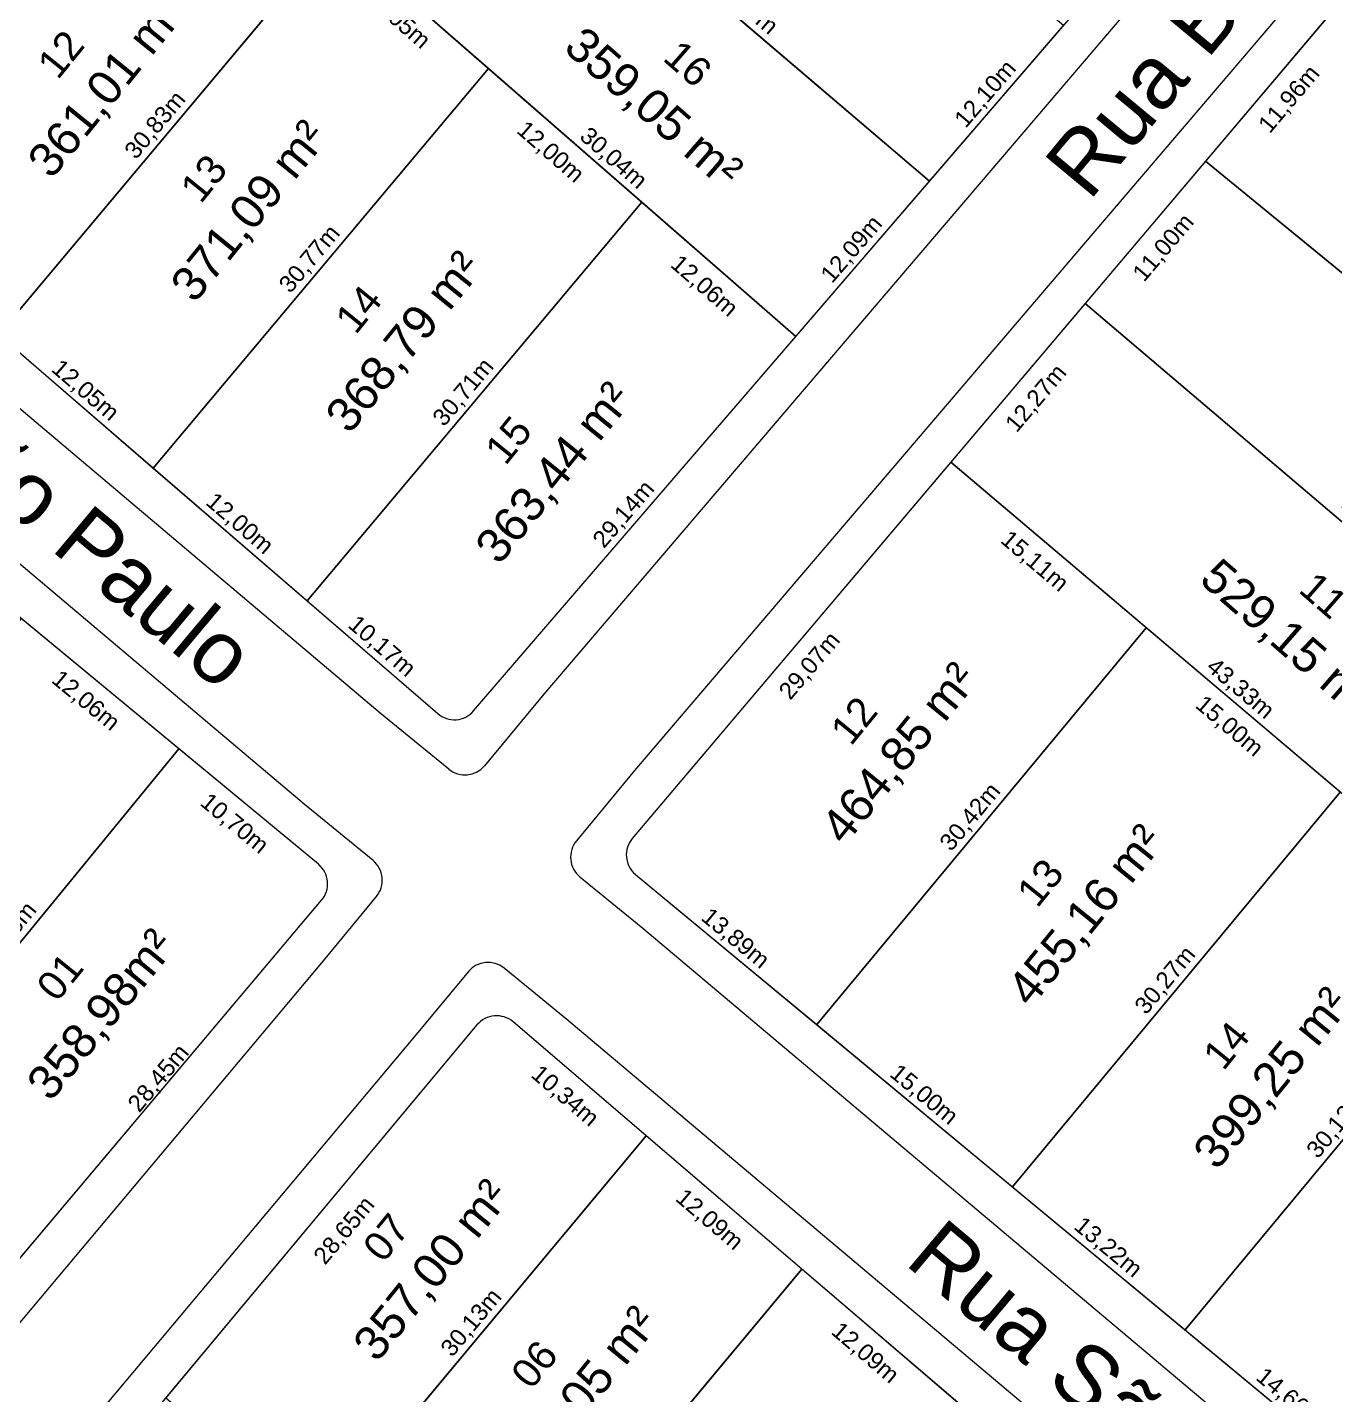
# Model space of a CAD drawing. Header units: metres. Extents: x 3808 to 8215, y 2374 to 6187.
# Drawn here: x 5539.7 to 5616.8, y 3301.9 to 3382.6 of the extents above; entities that cross this region are included whole.
import ezdxf

# ---------------------------------------------------------------- set-up
doc = ezdxf.new("R2010")
doc.units = ezdxf.units.M
for name, color, linetype in [('Areas Lotes', 1, 'Continuous'), ('Calçada', 8, 'Continuous'), ('COTAS', 7, 'Continuous'), ('Lote', 7, 'Continuous'), ('Nome das Ruas', 7, 'Continuous'), ('Nº Lote', 7, 'Continuous'), ('quadras', 7, 'Continuous')]:
    doc.layers.add(name, color=color, linetype=linetype)
doc.styles.add('Arial', font='arial.ttf')
doc.dimstyles.new('Copy(2) of ISO-25', dxfattribs={"dimtxt": 1, "dimasz": 2.5, "dimexe": 1.25, "dimexo": 0.625, "dimgap": 0.2, "dimtad": 1, "dimtoh": 1, "dimlfac": 1, "dimzin": 1, "dimtxsty": 'Arial', "dimblk": 'NONE', "dimcen": 0, "dimse1": 1, "dimse2": 1, "dimsd1": 1, "dimsd2": 1, "dimclrt": 256, "dimaunit": 1, "dimadec": 3, "dimazin": 0, "dimtfac": 1, "dimtmove": 0, "dimatfit": 3, "dimldrblk": 'NONE', "dimfxl": 1, "dimtolj": 1, "dimtzin": 0, "dimarcsym": 0})

# ---------------------------------------------------------------- blocks, each defined once
blk = doc.blocks.new('*D8469')
at = {"layer": 'Defpoints', "color": 0, "linetype": 'Continuous', "transparency": 16777216}
for p in [(5575.545, 3332.584), (5586.237, 3323.72), (5586.237, 3323.72)]:
    blk.add_point(p, dxfattribs=at)
at = {"layer": 'COTAS', "linetype": 'Continuous', "lineweight": 5, "transparency": 16777216, "insert": (5581.402, 3328.768), "char_height": 1, "attachment_point": 5, "rotation": 320.33846, "style": 'Arial'}
blk.add_mtext('\\A1;13,89m', dxfattribs=at)
blk = doc.blocks.new('_None')
blk = doc.blocks.new('*D8470')
at = {"layer": 'Defpoints', "color": 0, "linetype": 'Continuous', "transparency": 16777216}
for p in [(5586.237, 3323.72), (5597.783, 3314.146), (5597.783, 3314.146)]:
    blk.add_point(p, dxfattribs=at)
at = {"layer": 'COTAS', "linetype": 'Continuous', "lineweight": 5, "transparency": 16777216, "insert": (5592.521, 3319.55), "char_height": 1, "attachment_point": 5, "rotation": 320.33846, "style": 'Arial'}
blk.add_mtext('\\A1;15,00m', dxfattribs=at)
blk = doc.blocks.new('*D8471')
at = {"layer": 'Defpoints', "color": 0, "linetype": 'Continuous', "transparency": 16777216}
for p in [(5597.783, 3314.146), (5607.961, 3305.708), (5607.961, 3305.708)]:
    blk.add_point(p, dxfattribs=at)
at = {"layer": 'COTAS', "linetype": 'Continuous', "lineweight": 5, "transparency": 16777216, "insert": (5603.384, 3310.544), "char_height": 1, "attachment_point": 5, "rotation": 320.33846, "style": 'Arial'}
blk.add_mtext('\\A1;13,22m', dxfattribs=at)
blk = doc.blocks.new('*D8472')
at = {"layer": 'Defpoints', "color": 0, "linetype": 'Continuous', "transparency": 16777216}
for p in [(5607.961, 3305.708), (5619.246, 3296.352), (5619.246, 3296.352)]:
    blk.add_point(p, dxfattribs=at)
at = {"layer": 'COTAS', "linetype": 'Continuous', "lineweight": 5, "transparency": 16777216, "insert": (5614.115, 3301.647), "char_height": 1, "attachment_point": 5, "rotation": 320.33846, "style": 'Arial'}
blk.add_mtext('\\A1;14,66m', dxfattribs=at)
blk = doc.blocks.new('*D8482')
at = {"layer": 'Defpoints', "color": 0, "linetype": 'Continuous', "transparency": 16777216}
for p in [(5594.132, 3356.901), (5595.861, 3355.439), (5575.358, 3334.707)]:
    blk.add_point(p, dxfattribs=at)
at = {"layer": 'COTAS', "linetype": 'Continuous', "lineweight": 5, "transparency": 16777216, "insert": (5585.862, 3344.859), "char_height": 1, "attachment_point": 5, "rotation": 49.77121, "style": 'Arial'}
blk.add_mtext('\\A1;29,07m', dxfattribs=at)
blk = doc.blocks.new('*D8483')
at = {"layer": 'Defpoints', "color": 0, "linetype": 'Continuous', "transparency": 16777216}
for p in [(5602.058, 3366.271), (5603.787, 3364.808), (5594.132, 3356.901)]:
    blk.add_point(p, dxfattribs=at)
at = {"layer": 'COTAS', "linetype": 'Continuous', "lineweight": 5, "transparency": 16777216, "insert": (5599.212, 3360.641), "char_height": 1, "attachment_point": 5, "rotation": 49.77121, "style": 'Arial'}
blk.add_mtext('\\A1;12,27m', dxfattribs=at)
blk = doc.blocks.new('*D8484')
at = {"layer": 'Defpoints', "color": 0, "linetype": 'Continuous', "transparency": 16777216}
for p in [(5609.16, 3374.667), (5610.889, 3373.204), (5602.058, 3366.271)]:
    blk.add_point(p, dxfattribs=at)
at = {"layer": 'COTAS', "linetype": 'Continuous', "lineweight": 5, "transparency": 16777216, "insert": (5606.726, 3369.524), "char_height": 1, "attachment_point": 5, "rotation": 49.77121, "style": 'Arial'}
blk.add_mtext('\\A1;11,00m', dxfattribs=at)
blk = doc.blocks.new('*D8485')
at = {"layer": 'Defpoints', "color": 0, "linetype": 'Continuous', "transparency": 16777216}
for p in [(5616.885, 3383.798), (5618.614, 3382.336), (5609.16, 3374.667)]:
    blk.add_point(p, dxfattribs=at)
at = {"layer": 'COTAS', "linetype": 'Continuous', "lineweight": 5, "transparency": 16777216, "insert": (5614.14, 3378.287), "char_height": 1, "attachment_point": 5, "rotation": 49.77121, "style": 'Arial'}
blk.add_mtext('\\A1;11,96m', dxfattribs=at)
blk = doc.blocks.new('*D8495')
at = {"layer": 'Defpoints', "color": 0, "linetype": 'Continuous', "transparency": 16777216}
for p in [(5605.661, 3347.136), (5605.661, 3347.136), (5586.237, 3323.72)]:
    blk.add_point(p, dxfattribs=at)
at = {"layer": 'COTAS', "linetype": 'Continuous', "lineweight": 5, "transparency": 16777216, "insert": (5595.332, 3335.939), "char_height": 1, "attachment_point": 5, "rotation": 50.32382, "style": 'Arial'}
blk.add_mtext('\\A1;30,42m', dxfattribs=at)
blk = doc.blocks.new('*D8496')
at = {"layer": 'Defpoints', "color": 0, "linetype": 'Continuous', "transparency": 16777216}
for p in [(5617.107, 3337.442), (5617.107, 3337.442), (5597.783, 3314.146)]:
    blk.add_point(p, dxfattribs=at)
at = {"layer": 'COTAS', "linetype": 'Continuous', "lineweight": 5, "transparency": 16777216, "insert": (5606.829, 3326.305), "char_height": 1, "attachment_point": 5, "rotation": 50.32382, "style": 'Arial'}
blk.add_mtext('\\A1;30,27m', dxfattribs=at)
blk = doc.blocks.new('*D8497')
at = {"layer": 'Defpoints', "color": 0, "linetype": 'Continuous', "transparency": 16777216}
for p in [(5627.197, 3328.896), (5627.197, 3328.896), (5607.961, 3305.708)]:
    blk.add_point(p, dxfattribs=at)
at = {"layer": 'COTAS', "linetype": 'Continuous', "lineweight": 5, "transparency": 16777216, "insert": (5616.963, 3317.813), "char_height": 1, "attachment_point": 5, "rotation": 50.32382, "style": 'Arial'}
blk.add_mtext('\\A1;30,13m', dxfattribs=at)
blk = doc.blocks.new('*D8516')
at = {"layer": 'Defpoints', "color": 0, "linetype": 'Continuous', "transparency": 16777216}
for p in [(5594.132, 3356.901), (5605.661, 3347.136), (5604.294, 3345.522)]:
    blk.add_point(p, dxfattribs=at)
at = {"layer": 'COTAS', "linetype": 'Continuous', "lineweight": 5, "transparency": 16777216, "insert": (5599.047, 3351.016), "char_height": 1, "attachment_point": 5, "rotation": 319.73639, "style": 'Arial'}
blk.add_mtext('\\A1;15,11m', dxfattribs=at)
blk = doc.blocks.new('*D8517')
at = {"layer": 'Defpoints', "color": 0, "linetype": 'Continuous', "transparency": 16777216}
for p in [(5605.661, 3347.136), (5617.107, 3337.442), (5615.74, 3335.828)]:
    blk.add_point(p, dxfattribs=at)
at = {"layer": 'COTAS', "linetype": 'Continuous', "lineweight": 5, "transparency": 16777216, "insert": (5610.535, 3341.286), "char_height": 1, "attachment_point": 5, "rotation": 319.73639, "style": 'Arial'}
blk.add_mtext('\\A1;15,00m', dxfattribs=at)
blk = doc.blocks.new('*D8522')
at = {"layer": 'Defpoints', "color": 0, "linetype": 'Continuous', "transparency": 16777216}
for p in [(5594.132, 3356.901), (5627.197, 3328.896), (5627.197, 3328.896)]:
    blk.add_point(p, dxfattribs=at)
at = {"layer": 'COTAS', "linetype": 'Continuous', "lineweight": 5, "transparency": 16777216, "insert": (5611.182, 3343.51), "char_height": 1, "attachment_point": 5, "rotation": 319.73639, "style": 'Arial'}
blk.add_mtext('\\A1;43,33m', dxfattribs=at)
blk = doc.blocks.new('*D8524')
at = {"layer": 'Defpoints', "color": 0, "linetype": 'Continuous', "transparency": 16777216}
for p in [(5602.058, 3366.271), (5634.976, 3338.275), (5634.976, 3338.275)]:
    blk.add_point(p, dxfattribs=at)
at = {"layer": 'COTAS', "linetype": 'Continuous', "lineweight": 5, "transparency": 16777216, "insert": (5619.036, 3352.883), "char_height": 1, "attachment_point": 5, "rotation": 319.62043, "style": 'Arial'}
blk.add_mtext('\\A1;43,21m', dxfattribs=at)
blk = doc.blocks.new('*D8527')
at = {"layer": 'Defpoints', "color": 0, "linetype": 'Continuous', "transparency": 16777216}
for p in [(5609.16, 3374.667), (5609.16, 3374.667), (5642.51, 3347.356)]:
    blk.add_point(p, dxfattribs=at)
at = {"layer": 'COTAS', "linetype": 'Continuous', "lineweight": 5, "transparency": 16777216, "insert": (5626.342, 3361.631), "char_height": 1, "attachment_point": 5, "rotation": 320.68541, "style": 'Arial'}
blk.add_mtext('\\A1;43,10m', dxfattribs=at)
blk = doc.blocks.new('*D8536')
at = {"layer": 'Defpoints', "color": 0, "linetype": 'Continuous', "transparency": 16777216}
for p in [(5537.979, 3364.43), (5547.101, 3356.556), (5547.101, 3356.556)]:
    blk.add_point(p, dxfattribs=at)
at = {"layer": 'COTAS', "linetype": 'Continuous', "lineweight": 5, "transparency": 16777216, "insert": (5543.063, 3361.099), "char_height": 1, "attachment_point": 5, "rotation": 319.20222, "style": 'Arial'}
blk.add_mtext('\\A1;12,05m', dxfattribs=at)
blk = doc.blocks.new('*D8537')
at = {"layer": 'Defpoints', "color": 0, "linetype": 'Continuous', "transparency": 16777216}
for p in [(5547.101, 3356.556), (5556.184, 3348.716), (5556.184, 3348.716)]:
    blk.add_point(p, dxfattribs=at)
at = {"layer": 'COTAS', "linetype": 'Continuous', "lineweight": 5, "transparency": 16777216, "insert": (5552.166, 3353.243), "char_height": 1, "attachment_point": 5, "rotation": 319.20222, "style": 'Arial'}
blk.add_mtext('\\A1;12,00m', dxfattribs=at)
blk = doc.blocks.new('*D8538')
at = {"layer": 'Defpoints', "color": 0, "linetype": 'Continuous', "transparency": 16777216}
for p in [(5556.184, 3348.716), (5563.881, 3342.073), (5563.881, 3342.073)]:
    blk.add_point(p, dxfattribs=at)
at = {"layer": 'COTAS', "linetype": 'Continuous', "lineweight": 5, "transparency": 16777216, "insert": (5560.556, 3346.001), "char_height": 1, "attachment_point": 5, "rotation": 319.20222, "style": 'Arial'}
blk.add_mtext('\\A1;10,17m', dxfattribs=at)
blk = doc.blocks.new('*D8539')
at = {"layer": 'Defpoints', "color": 0, "linetype": 'Continuous', "transparency": 16777216}
for p in [(5585.004, 3364.323), (5585.004, 3364.323), (5565.998, 3342.231)]:
    blk.add_point(p, dxfattribs=at)
at = {"layer": 'COTAS', "linetype": 'Continuous', "lineweight": 5, "transparency": 16777216, "insert": (5574.894, 3353.799), "char_height": 1, "attachment_point": 5, "rotation": 49.29538, "style": 'Arial'}
blk.add_mtext('\\A1;29,14m', dxfattribs=at)
blk = doc.blocks.new('*D8540')
at = {"layer": 'Defpoints', "color": 0, "linetype": 'Continuous', "transparency": 16777216}
for p in [(5592.889, 3373.489), (5592.889, 3373.489), (5585.004, 3364.323)]:
    blk.add_point(p, dxfattribs=at)
at = {"layer": 'COTAS', "linetype": 'Continuous', "lineweight": 5, "transparency": 16777216, "insert": (5588.339, 3369.428), "char_height": 1, "attachment_point": 5, "rotation": 49.29538, "style": 'Arial'}
blk.add_mtext('\\A1;12,09m', dxfattribs=at)
blk = doc.blocks.new('*D8541')
at = {"layer": 'Defpoints', "color": 0, "linetype": 'Continuous', "transparency": 16777216}
for p in [(5600.779, 3382.661), (5600.779, 3382.661), (5592.889, 3373.489)]:
    blk.add_point(p, dxfattribs=at)
at = {"layer": 'COTAS', "linetype": 'Continuous', "lineweight": 5, "transparency": 16777216, "insert": (5596.227, 3378.597), "char_height": 1, "attachment_point": 5, "rotation": 49.29538, "style": 'Arial'}
blk.add_mtext('\\A1;12,10m', dxfattribs=at)
blk = doc.blocks.new('*D8546')
at = {"layer": 'Defpoints', "color": 0, "linetype": 'Continuous', "transparency": 16777216}
for p in [(5539.829, 3403.711), (5541.629, 3402.249), (5521.227, 3380.811)]:
    blk.add_point(p, dxfattribs=at)
at = {"layer": 'COTAS', "linetype": 'Continuous', "lineweight": 5, "transparency": 16777216, "insert": (5531.707, 3391.304), "char_height": 1, "attachment_point": 5, "rotation": 50.91347, "style": 'Arial'}
blk.add_mtext('\\A1;29,50m', dxfattribs=at)
blk = doc.blocks.new('*D8560')
at = {"layer": 'Defpoints', "color": 0, "linetype": 'Continuous', "transparency": 16777216}
for p in [(5557.787, 3388.054), (5566.87, 3380.134), (5565.448, 3378.503)]:
    blk.add_point(p, dxfattribs=at)
at = {"layer": 'COTAS', "linetype": 'Continuous', "lineweight": 5, "transparency": 16777216, "insert": (5561.432, 3383.067), "char_height": 1, "attachment_point": 5, "rotation": 318.91496, "style": 'Arial'}
blk.add_mtext('\\A1;12,05m', dxfattribs=at)
blk = doc.blocks.new('*D8561')
at = {"layer": 'Defpoints', "color": 0, "linetype": 'Continuous', "transparency": 16777216}
for p in [(5566.87, 3380.134), (5575.915, 3372.248), (5574.492, 3370.617)]:
    blk.add_point(p, dxfattribs=at)
at = {"layer": 'COTAS', "linetype": 'Continuous', "lineweight": 5, "transparency": 16777216, "insert": (5570.496, 3375.164), "char_height": 1, "attachment_point": 5, "rotation": 318.91496, "style": 'Arial'}
blk.add_mtext('\\A1;12,00m', dxfattribs=at)
blk = doc.blocks.new('*D8562')
at = {"layer": 'Defpoints', "color": 0, "linetype": 'Continuous', "transparency": 16777216}
for p in [(5575.915, 3372.248), (5585.004, 3364.323), (5583.582, 3362.692)]:
    blk.add_point(p, dxfattribs=at)
at = {"layer": 'COTAS', "linetype": 'Continuous', "lineweight": 5, "transparency": 16777216, "insert": (5579.563, 3367.258), "char_height": 1, "attachment_point": 5, "rotation": 318.91496, "style": 'Arial'}
blk.add_mtext('\\A1;12,06m', dxfattribs=at)
blk = doc.blocks.new('*D8563')
at = {"layer": 'Defpoints', "color": 0, "linetype": 'Continuous', "transparency": 16777216}
for p in [(5548.967, 3395.744), (5548.967, 3395.744), (5529.122, 3372.074)]:
    blk.add_point(p, dxfattribs=at)
at = {"layer": 'COTAS', "linetype": 'Continuous', "lineweight": 5, "transparency": 16777216, "insert": (5538.431, 3384.424), "char_height": 1, "attachment_point": 5, "rotation": 50.02218, "style": 'Arial'}
blk.add_mtext('\\A1;30,89m', dxfattribs=at)
blk = doc.blocks.new('*D8564')
at = {"layer": 'Defpoints', "color": 0, "linetype": 'Continuous', "transparency": 16777216}
for p in [(5557.787, 3388.054), (5557.787, 3388.054), (5537.979, 3364.43)]:
    blk.add_point(p, dxfattribs=at)
at = {"layer": 'COTAS', "linetype": 'Continuous', "lineweight": 5, "transparency": 16777216, "insert": (5547.269, 3376.757), "char_height": 1, "attachment_point": 5, "rotation": 50.02218, "style": 'Arial'}
blk.add_mtext('\\A1;30,83m', dxfattribs=at)
blk = doc.blocks.new('*D8565')
at = {"layer": 'Defpoints', "color": 0, "linetype": 'Continuous', "transparency": 16777216}
for p in [(5566.87, 3380.134), (5566.87, 3380.134), (5547.101, 3356.556)]:
    blk.add_point(p, dxfattribs=at)
at = {"layer": 'COTAS', "linetype": 'Continuous', "lineweight": 5, "transparency": 16777216, "insert": (5556.372, 3368.86), "char_height": 1, "attachment_point": 5, "rotation": 50.02218, "style": 'Arial'}
blk.add_mtext('\\A1;30,77m', dxfattribs=at)
blk = doc.blocks.new('*D8566')
at = {"layer": 'Defpoints', "color": 0, "linetype": 'Continuous', "transparency": 16777216}
for p in [(5575.915, 3372.248), (5575.915, 3372.248), (5556.184, 3348.716)]:
    blk.add_point(p, dxfattribs=at)
at = {"layer": 'COTAS', "linetype": 'Continuous', "lineweight": 5, "transparency": 16777216, "insert": (5565.436, 3360.997), "char_height": 1, "attachment_point": 5, "rotation": 50.02218, "style": 'Arial'}
blk.add_mtext('\\A1;30,71m', dxfattribs=at)
blk = doc.blocks.new('*D8568')
at = {"layer": 'Defpoints', "color": 0, "linetype": 'Continuous', "transparency": 16777216}
for p in [(5562.362, 3384.064), (5585.004, 3364.323), (5585.004, 3364.323)]:
    blk.add_point(p, dxfattribs=at)
at = {"layer": 'COTAS', "linetype": 'Continuous', "lineweight": 5, "transparency": 16777216, "insert": (5574.209, 3374.798), "char_height": 1, "attachment_point": 5, "rotation": 318.91496, "style": 'Arial'}
blk.add_mtext('\\A1;30,04m', dxfattribs=at)
blk = doc.blocks.new('*D8569')
at = {"layer": 'Defpoints', "color": 0, "linetype": 'Continuous', "transparency": 16777216}
for p in [(5569.917, 3393.074), (5569.917, 3393.074), (5592.889, 3373.489)]:
    blk.add_point(p, dxfattribs=at)
at = {"layer": 'COTAS', "linetype": 'Continuous', "lineweight": 5, "transparency": 16777216, "insert": (5581.922, 3383.891), "char_height": 1, "attachment_point": 5, "rotation": 319.5489, "style": 'Arial'}
blk.add_mtext('\\A1;30,19m', dxfattribs=at)
blk = doc.blocks.new('*D8940')
at = {"layer": 'Defpoints', "color": 0, "linetype": 'Continuous', "transparency": 16777216}
for p in [(5566.195, 3323.706), (5568.205, 3322.029), (5547.845, 3301.71)]:
    blk.add_point(p, dxfattribs=at)
at = {"layer": 'COTAS', "linetype": 'Continuous', "lineweight": 5, "transparency": 16777216, "insert": (5558.415, 3311.544), "char_height": 1, "attachment_point": 5, "rotation": 50.16357, "style": 'Arial'}
blk.add_mtext('\\A1;28,65m', dxfattribs=at)
blk = doc.blocks.new('*D8941')
at = {"layer": 'Defpoints', "color": 0, "linetype": 'Continuous', "transparency": 16777216}
for p in [(5568.323, 3323.884), (5576.177, 3317.159), (5574.759, 3315.503)]:
    blk.add_point(p, dxfattribs=at)
at = {"layer": 'COTAS', "linetype": 'Continuous', "lineweight": 5, "transparency": 16777216, "insert": (5571.352, 3319.474), "char_height": 1, "attachment_point": 5, "rotation": 319.42895, "style": 'Arial'}
blk.add_mtext('\\A1;10,34m', dxfattribs=at)
blk = doc.blocks.new('*D8942')
at = {"layer": 'Defpoints', "color": 0, "linetype": 'Continuous', "transparency": 16777216}
for p in [(5576.177, 3317.159), (5585.361, 3309.295), (5583.943, 3307.639)]:
    blk.add_point(p, dxfattribs=at)
at = {"layer": 'COTAS', "linetype": 'Continuous', "lineweight": 5, "transparency": 16777216, "insert": (5579.872, 3312.179), "char_height": 1, "attachment_point": 5, "rotation": 319.42895, "style": 'Arial'}
blk.add_mtext('\\A1;12,09m', dxfattribs=at)
blk = doc.blocks.new('*D8943')
at = {"layer": 'Defpoints', "color": 0, "linetype": 'Continuous', "transparency": 16777216}
for p in [(5585.361, 3309.295), (5594.545, 3301.432), (5593.127, 3299.775)]:
    blk.add_point(p, dxfattribs=at)
at = {"layer": 'COTAS', "linetype": 'Continuous', "lineweight": 5, "transparency": 16777216, "insert": (5589.056, 3304.316), "char_height": 1, "attachment_point": 5, "rotation": 319.42895, "style": 'Arial'}
blk.add_mtext('\\A1;12,09m', dxfattribs=at)
blk = doc.blocks.new('*D8952')
at = {"layer": 'Defpoints', "color": 0, "linetype": 'Continuous', "transparency": 16777216}
for p in [(5585.361, 3309.295), (5585.361, 3309.295), (5566.083, 3286.187)]:
    blk.add_point(p, dxfattribs=at)
at = {"layer": 'COTAS', "linetype": 'Continuous', "lineweight": 5, "transparency": 16777216, "insert": (5575.107, 3298.254), "char_height": 1, "attachment_point": 5, "rotation": 50.16357, "style": 'Arial'}
blk.add_mtext('\\A1;30,09m', dxfattribs=at)
blk = doc.blocks.new('*D8953')
at = {"layer": 'Defpoints', "color": 0, "linetype": 'Continuous', "transparency": 16777216}
for p in [(5576.177, 3317.159), (5576.177, 3317.159), (5556.876, 3294.023)]:
    blk.add_point(p, dxfattribs=at)
at = {"layer": 'COTAS', "linetype": 'Continuous', "lineweight": 5, "transparency": 16777216, "insert": (5565.911, 3306.104), "char_height": 1, "attachment_point": 5, "rotation": 50.16357, "style": 'Arial'}
blk.add_mtext('\\A1;30,13m', dxfattribs=at)
blk = doc.blocks.new('*D8965')
at = {"layer": 'Defpoints', "color": 0, "linetype": 'Continuous', "transparency": 16777216}
for p in [(5557.036, 3331.059), (5557.24, 3330.886), (5538.705, 3309.303)]:
    blk.add_point(p, dxfattribs=at)
at = {"layer": 'COTAS', "linetype": 'Continuous', "lineweight": 5, "transparency": 16777216, "insert": (5547.462, 3320.525), "char_height": 1, "attachment_point": 5, "rotation": 49.88274, "style": 'Arial'}
blk.add_mtext('\\A1;28,45m', dxfattribs=at)
blk = doc.blocks.new('*D8976')
at = {"layer": 'Defpoints', "color": 0, "linetype": 'Continuous', "transparency": 16777216}
for p in [(5539.314, 3347.688), (5548.605, 3339.999), (5547.229, 3338.334)]:
    blk.add_point(p, dxfattribs=at)
at = {"layer": 'COTAS', "linetype": 'Continuous', "lineweight": 5, "transparency": 16777216, "insert": (5543.091, 3342.793), "char_height": 1, "attachment_point": 5, "rotation": 320.42681, "style": 'Arial'}
blk.add_mtext('\\A1;12,06m', dxfattribs=at)
blk = doc.blocks.new('*D8977')
at = {"layer": 'Defpoints', "color": 0, "linetype": 'Continuous', "transparency": 16777216}
for p in [(5548.605, 3339.999), (5556.845, 3333.181), (5555.473, 3331.521)]:
    blk.add_point(p, dxfattribs=at)
at = {"layer": 'COTAS', "linetype": 'Continuous', "lineweight": 5, "transparency": 16777216, "insert": (5551.861, 3335.545), "char_height": 1, "attachment_point": 5, "rotation": 320.42681, "style": 'Arial'}
blk.add_mtext('\\A1;10,70m', dxfattribs=at)
blk = doc.blocks.new('*D9012')
at = {"layer": 'Defpoints', "color": 0, "linetype": 'Continuous', "transparency": 16777216}
for p in [(5548.605, 3339.999), (5548.605, 3339.999), (5529.625, 3316.824)]:
    blk.add_point(p, dxfattribs=at)
at = {"layer": 'COTAS', "linetype": 'Continuous', "lineweight": 5, "transparency": 16777216, "insert": (5538.495, 3328.919), "char_height": 1, "attachment_point": 5, "rotation": 50.68287, "style": 'Arial'}
blk.add_mtext('\\A1;29,96m', dxfattribs=at)

msp = doc.modelspace()

# ---------------------------------------------------------------- linework, layer by layer
at = {"layer": 'Calçada', "linetype": 'Continuous', "lineweight": 5}
for p, q in [((5641.099, 3426.41), (5570.134, 3343.223)), ((5560.482, 3342.106), (5522.007, 3374.623)), ((5556.003, 3336.726), (5517.488, 3369.276)), ((5570.134, 3343.223), (5566.639, 3338.991)), ((5564.531, 3338.787), (5560.482, 3342.106)), ((5560.065, 3333.397), (5556.003, 3336.726)), ((5557.138, 3327.49), (5560.27, 3331.281)), ((5488.927, 3246.132), (5557.138, 3327.49))]:
    msp.add_line(p, q, dxfattribs=at)
at = {"layer": 'Calçada', "linetype": 'Continuous', "lineweight": 5, "flags": 128}
for points in [[(5641.306, 3274.379, 0.420117), (5643.439, 3274.589), (5649.558, 3282.197), (5717.375, 3362.506), (5722.099, 3368.068, 0.425592), (5721.882, 3370.219), (5716.399, 3374.523), (5657.026, 3424.348), (5653.309, 3427.508, 0.410605), (5651.207, 3427.351), (5646.4, 3421.838), (5575.495, 3338.722), (5572.059, 3334.562, 0.415308), (5572.265, 3332.447), (5575.977, 3329.404), (5637.175, 3277.841), (5641.306, 3274.379)], [(5556.893, 3173.122, 0.419399), (5559.024, 3173.323), (5562.698, 3177.84), (5633.199, 3261.857), (5637.17, 3266.795, 0.408335), (5636.965, 3268.884), (5632.672, 3272.481), (5571.503, 3324.02), (5567.798, 3327.057, 0.41312), (5565.691, 3326.852), (5562.519, 3323.012), (5494.305, 3241.651), (5487.564, 3233.511, 0.411665), (5487.752, 3231.408), (5556.893, 3173.122)]]:
    msp.add_lwpolyline(points, format="xyb", dxfattribs=at)
at = {"layer": 'Calçada', "linetype": 'Continuous', "lineweight": 5}
for centre, start, end in [((5565.482, 3339.947), 230.65772, 320.44372), ((5559.114, 3332.237), 320.44372, 50.65772)]:
    msp.add_arc(centre, 1.5, start, end, dxfattribs=at)
at = {"layer": 'Lote', "linetype": 'Continuous', "lineweight": 5}
for p, q in [((5592.889, 3373.489), (5547.035, 3412.583)), ((5585.004, 3364.323), (5539.829, 3403.711)), ((5537.979, 3364.43), (5557.787, 3388.054)), ((5547.101, 3356.556), (5566.87, 3380.134)), ((5677.271, 3318.89), (5609.16, 3374.667)), ((5556.184, 3348.716), (5575.915, 3372.248)), ((5602.058, 3366.271), (5634.976, 3338.275)), ((5661.379, 3299.945), (5594.132, 3356.901)), ((5586.237, 3323.72), (5605.661, 3347.136)), ((5548.605, 3339.999), (5529.625, 3316.824)), ((5597.783, 3314.146), (5617.107, 3337.442)), ((5607.961, 3305.708), (5627.197, 3328.896)), ((5576.177, 3317.159), (5556.876, 3294.023)), ((5585.361, 3309.295), (5566.083, 3286.187))]:
    msp.add_line(p, q, dxfattribs=at)
at = {"layer": 'Lote', "linetype": 'Continuous', "lineweight": 5, "flags": 128}
for points in [[(5569.917, 3393.074), (5592.889, 3373.489), (5600.779, 3382.661), (5577.477, 3402.091)], [(5529.122, 3372.074), (5537.979, 3364.43), (5557.787, 3388.054), (5548.967, 3395.744)], [(5569.917, 3393.074), (5562.362, 3384.064), (5585.004, 3364.323), (5592.889, 3373.489)], [(5566.87, 3380.134), (5557.787, 3388.054), (5537.979, 3364.43), (5547.101, 3356.556)], [(5547.101, 3356.556), (5556.184, 3348.716), (5575.915, 3372.248), (5566.87, 3380.134)], [(5634.976, 3338.275), (5642.51, 3347.356), (5609.16, 3374.667), (5602.058, 3366.271)], [(5602.058, 3366.271), (5594.132, 3356.901), (5627.197, 3328.896), (5634.976, 3338.275)], [(5548.605, 3339.999), (5539.314, 3347.688), (5520.337, 3324.517), (5529.625, 3316.824)], [(5586.237, 3323.72), (5597.783, 3314.146), (5617.107, 3337.442), (5605.661, 3347.136)], [(5597.783, 3314.146), (5607.961, 3305.708), (5627.197, 3328.896), (5617.107, 3337.442)], [(5607.961, 3305.708), (5619.246, 3296.352), (5638.383, 3319.422), (5627.197, 3328.896)], [(5556.876, 3294.023), (5566.083, 3286.187), (5585.361, 3309.295), (5576.177, 3317.159)], [(5594.545, 3301.432), (5585.361, 3309.295), (5566.083, 3286.187), (5575.29, 3278.35)]]:
    msp.add_lwpolyline(points, close=True, dxfattribs=at)
msp.add_lwpolyline([(5647.753, 3358.278), (5616.885, 3383.798), (5609.16, 3374.667), (5642.51, 3347.356), (5648.141, 3354.145)], dxfattribs=at)
for points in [[(5556.184, 3348.716), (5563.881, 3342.073, 0.41469), (5565.998, 3342.231), (5585.004, 3364.323), (5575.915, 3372.248)], [(5575.358, 3334.707, 0.417116), (5575.545, 3332.584), (5586.237, 3323.72), (5605.661, 3347.136), (5594.132, 3356.901)], [(5529.625, 3316.824), (5538.705, 3309.303), (5557.036, 3331.059, 0.416824), (5556.845, 3333.181), (5548.605, 3339.999)], [(5576.177, 3317.159), (5568.323, 3323.884, 0.417974), (5566.195, 3323.706), (5547.845, 3301.71), (5556.876, 3294.023)]]:
    msp.add_lwpolyline(points, format="xyb", close=True, dxfattribs=at)
at = {"layer": 'quadras', "linetype": 'Continuous', "lineweight": 5}
for p, q in [((5565.998, 3342.231), (5642.4, 3431.042)), ((5650.666, 3423.731), (5575.358, 3334.707)), ((5521.411, 3378.729), (5563.881, 3342.073)), ((5556.845, 3333.181), (5513.265, 3369.243)), ((5575.545, 3332.584), (5641.17, 3278.176)), ((5481.435, 3241.335), (5557.036, 3331.059)), ((5566.195, 3323.706), (5490.925, 3233.481)), ((5633.34, 3268.215), (5568.323, 3323.884))]:
    msp.add_line(p, q, dxfattribs=at)
for centre, start, end in [((5564.861, 3343.209), 229.20222, 319.29538), ((5576.503, 3333.738), 139.77121, 230.33846), ((5555.888, 3332.025), 319.88274, 50.39284), ((5567.347, 3322.745), 49.42895, 140.16357)]:
    msp.add_arc(centre, 1.5, start, end, dxfattribs=at)

# ---------------------------------------------------------------- texts
at = {"layer": 'Areas Lotes', "color": 1, "lineweight": 5, "style": 'Arial'}
for s, rotation, p in [('361,01 m²', 50.94257, (5541.104, 3373.537)), ('359,05 m²', 318.90341, (5571.224, 3381.238)), ('371,09 m²', 50.94257, (5549.536, 3366.217)), ('368,79 m²', 50.94257, (5558.67, 3358.495)), ('363,44 m²', 50.94257, (5567.503, 3350.774)), ('529,15 m²', 318.90341, (5608.716, 3349.867)), ('464,85 m²', 50.94257, (5587.879, 3334.228)), ('455,16 m²', 50.94257, (5598.864, 3324.67)), ('358,98m²', 50.94257, (5541.053, 3319.114)), ('399,25 m²', 50.94257, (5609.842, 3315.064)), ('357,00 m²', 50.94257, (5560.297, 3303.728)), ('364,05 m²', 50.94257, (5569.032, 3296.25))]:
    msp.add_text(s, height=2.0071, rotation=rotation, dxfattribs=at).set_placement(p)
at = {"layer": 'Nome das Ruas', "lineweight": 5, "style": 'Arial'}
for s, rotation, p in [('Rua Brasília', 50.27315, (5602.3, 3372.249, 190.804)), ('Rua São Paulo', 320.03046, (5524.542, 3365.551, 190.804)), ('Rua São Paulo', 320.03046, (5591.345, 3309.629, 190.804))]:
    msp.add_text(s, height=3.68425, rotation=rotation, dxfattribs=at).set_placement(p)
at = {"layer": 'Nº Lote', "lineweight": 5, "style": 'Arial'}
for s, rotation, p in [('12', 50.94257, (5541.475, 3379.412, 1.156)), ('16', 318.90341, (5577.082, 3380.659, 1.156)), ('13', 50.94257, (5549.906, 3372.092, 1.156)), ('14', 50.94257, (5559.04, 3364.37, 1.156)), ('15', 50.94257, (5567.873, 3356.649, 1.156)), ('11', 318.90341, (5614.574, 3349.288, 1.156)), ('12', 50.94257, (5588.249, 3340.103, 1.156)), ('13', 50.94257, (5599.235, 3330.545, 1.156)), ('01', 50.94257, (5541.423, 3324.989, 1.156)), ('14', 50.94257, (5610.212, 3320.939, 1.156)), ('07', 50.94257, (5560.668, 3309.603, 1.156)), ('06', 50.94257, (5569.402, 3302.124, 1.156))]:
    msp.add_text(s, height=1.706, rotation=rotation, dxfattribs=at).set_placement(p)

# ---------------------------------------------------------------- dimensions: what is measured, and where the dimension line sits
at = {"layer": 'COTAS', "linetype": 'Continuous', "lineweight": 5}
for p1, p2, distance, picture, middle in [((5521.227, 3380.811), (5539.829, 3403.711), -2.319, '*D8546', (5531.707, 3391.304)), ((5529.122, 3372.074), (5548.967, 3395.744), 0, '*D8563', (5538.431, 3384.424)), ((5592.889, 3373.489), (5569.917, 3393.074), 0, '*D8569', (5581.922, 3383.891)), ((5537.979, 3364.43), (5557.787, 3388.054), 0, '*D8564', (5547.269, 3376.757)), ((5562.362, 3384.064), (5585.004, 3364.323), 0, '*D8568', (5574.209, 3374.798)), ((5547.101, 3356.556), (5566.87, 3380.134), 0, '*D8565', (5556.372, 3368.86)), ((5642.5095, 3347.3565), (5609.1605, 3374.6666), 0, '*D8527', (5626.3425, 3361.6312)), ((5556.184, 3348.716), (5575.915, 3372.248), 0, '*D8566', (5565.436, 3360.997)), ((5602.058, 3366.271), (5634.976, 3338.275), 0, '*D8524', (5619.036, 3352.883)), ((5565.998, 3342.231), (5585.004, 3364.323), 0, '*D8539', (5574.894, 3353.799)), ((5575.358, 3334.707), (5594.132, 3356.901), -2.264, '*D8482', (5585.862, 3344.859)), ((5594.132, 3356.901), (5605.661, 3347.136), -2.115, '*D8516', (5599.047, 3351.016)), ((5594.132, 3356.901), (5627.197, 3328.896), 0, '*D8522', (5611.182, 3343.51)), ((5586.237, 3323.72), (5605.661, 3347.136), 0, '*D8495', (5595.332, 3335.939)), ((5529.625, 3316.824), (5548.605, 3339.999), 0, '*D9012', (5538.495, 3328.919)), ((5597.783, 3314.146), (5617.107, 3337.442), 0, '*D8496', (5606.829, 3326.305)), ((5575.545, 3332.584), (5586.237, 3323.72), 0, '*D8469', (5581.402, 3328.768)), ((5607.961, 3305.708), (5627.197, 3328.896), 0, '*D8497', (5616.963, 3317.813)), ((5547.845, 3301.71), (5566.195, 3323.706), -2.618, '*D8940', (5558.415, 3311.544)), ((5568.323, 3323.884), (5576.177, 3317.159), -2.181, '*D8941', (5571.352, 3319.474)), ((5556.876, 3294.023), (5576.177, 3317.159), 0, '*D8953', (5565.911, 3306.104)), ((5566.083, 3286.187), (5585.361, 3309.295), 0, '*D8952', (5575.107, 3298.254))]:
    dim = msp.add_aligned_dim(p1=p1, p2=p2, distance=distance, dimstyle='Copy(2) of ISO-25', override={"dimpost": 'm'}, dxfattribs=at)
    dim.commit()
    dim.dimension.update_dxf_attribs({"geometry": picture, "text_midpoint": middle})
for base, p1, p2, angle, picture, middle in [((5565.448, 3378.503), (5557.787, 3388.054), (5566.87, 3380.134), 138.91496, '*D8560', (5561.432, 3383.067)), ((5618.614, 3382.336), (5609.16, 3374.667), (5616.885, 3383.798), 229.77121, '*D8485', (5614.14, 3378.287)), ((5600.779, 3382.661), (5592.889, 3373.489), (5600.779, 3382.661), 229.29538, '*D8541', (5596.227, 3378.597)), ((5574.492, 3370.617), (5566.87, 3380.134), (5575.915, 3372.248), 138.91496, '*D8561', (5570.496, 3375.164)), ((5610.889, 3373.204), (5602.058, 3366.271), (5609.16, 3374.667), 229.77121, '*D8484', (5606.726, 3369.524)), ((5592.889, 3373.489), (5585.004, 3364.323), (5592.889, 3373.489), 229.29538, '*D8540', (5588.339, 3369.428)), ((5583.582, 3362.692), (5575.915, 3372.248), (5585.004, 3364.323), 138.91496, '*D8562', (5579.563, 3367.258)), ((5603.787, 3364.808), (5594.132, 3356.901), (5602.058, 3366.271), 229.77121, '*D8483', (5599.212, 3360.641)), ((5547.101, 3356.556), (5537.979, 3364.43), (5547.101, 3356.556), 139.20222, '*D8536', (5543.063, 3361.099)), ((5556.184, 3348.716), (5547.101, 3356.556), (5556.184, 3348.716), 139.20222, '*D8537', (5552.166, 3353.243)), ((5563.881, 3342.073), (5556.184, 3348.716), (5563.881, 3342.073), 139.20222, '*D8538', (5560.556, 3346.001)), ((5547.229, 3338.334), (5539.314, 3347.688), (5548.605, 3339.999), 140.42681, '*D8976', (5543.091, 3342.793)), ((5615.74, 3335.828), (5605.661, 3347.136), (5617.107, 3337.442), 139.73639, '*D8517', (5610.535, 3341.286)), ((5555.4725, 3331.5207), (5548.6048, 3339.9993), (5556.8447, 3333.181), 140.42681, '*D8977', (5551.8608, 3335.5448)), ((5557.24, 3330.886), (5538.705, 3309.303), (5557.036, 3331.059), 229.88274, '*D8965', (5547.462, 3320.525)), ((5597.783, 3314.146), (5586.237, 3323.72), (5597.783, 3314.146), 140.33846, '*D8470', (5592.521, 3319.55)), ((5583.943, 3307.639), (5576.177, 3317.159), (5585.361, 3309.295), 139.42895, '*D8942', (5579.872, 3312.179)), ((5607.961, 3305.708), (5597.783, 3314.146), (5607.961, 3305.708), 140.33846, '*D8471', (5603.384, 3310.544)), ((5593.127, 3299.775), (5585.361, 3309.295), (5594.545, 3301.432), 139.42895, '*D8943', (5589.056, 3304.316)), ((5619.246, 3296.352), (5607.961, 3305.708), (5619.246, 3296.352), 140.33846, '*D8472', (5614.115, 3301.647))]:
    dim = msp.add_linear_dim(base=base, p1=p1, p2=p2, angle=angle, dimstyle='Copy(2) of ISO-25', override={"dimpost": 'm', "dimtmove": 1}, dxfattribs=at)
    dim.commit()
    dim.dimension.update_dxf_attribs({"geometry": picture, "text_midpoint": middle})

doc.saveas('drawing.dxf')
